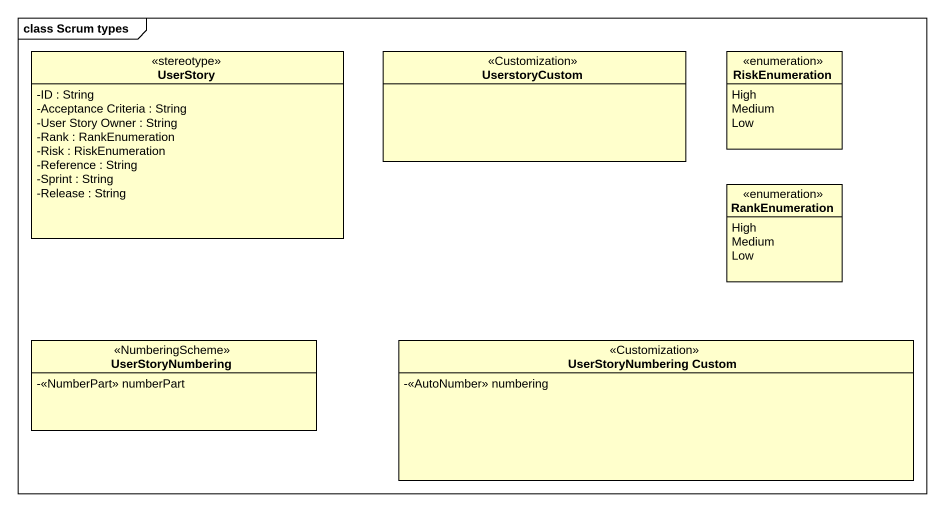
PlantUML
@startuml
mainframe class Scrum types
hide circle
hide empty members
skinparam classAttributeIconSize 0
class UserStory <<stereotype>> {
  -ID : String
  -Acceptance Criteria : String
  -User Story Owner : String
  -Rank : RankEnumeration
  -Risk : RiskEnumeration
  -Reference : String
  -Sprint : String
  -Release : String
}
class UserstoryCustom <<Customization>>
enum RiskEnumeration {
  High
  Medium
  Low
}
enum RankEnumeration {
  High
  Medium
  Low
}
class UserStoryNumbering <<NumberingScheme>> {
  -<<NumberPart>> numberPart
}
class "UserStoryNumbering Custom" as UserStoryNumbering_Custom <<Customization>> {
  -<<AutoNumber>> numbering
}
@enduml
